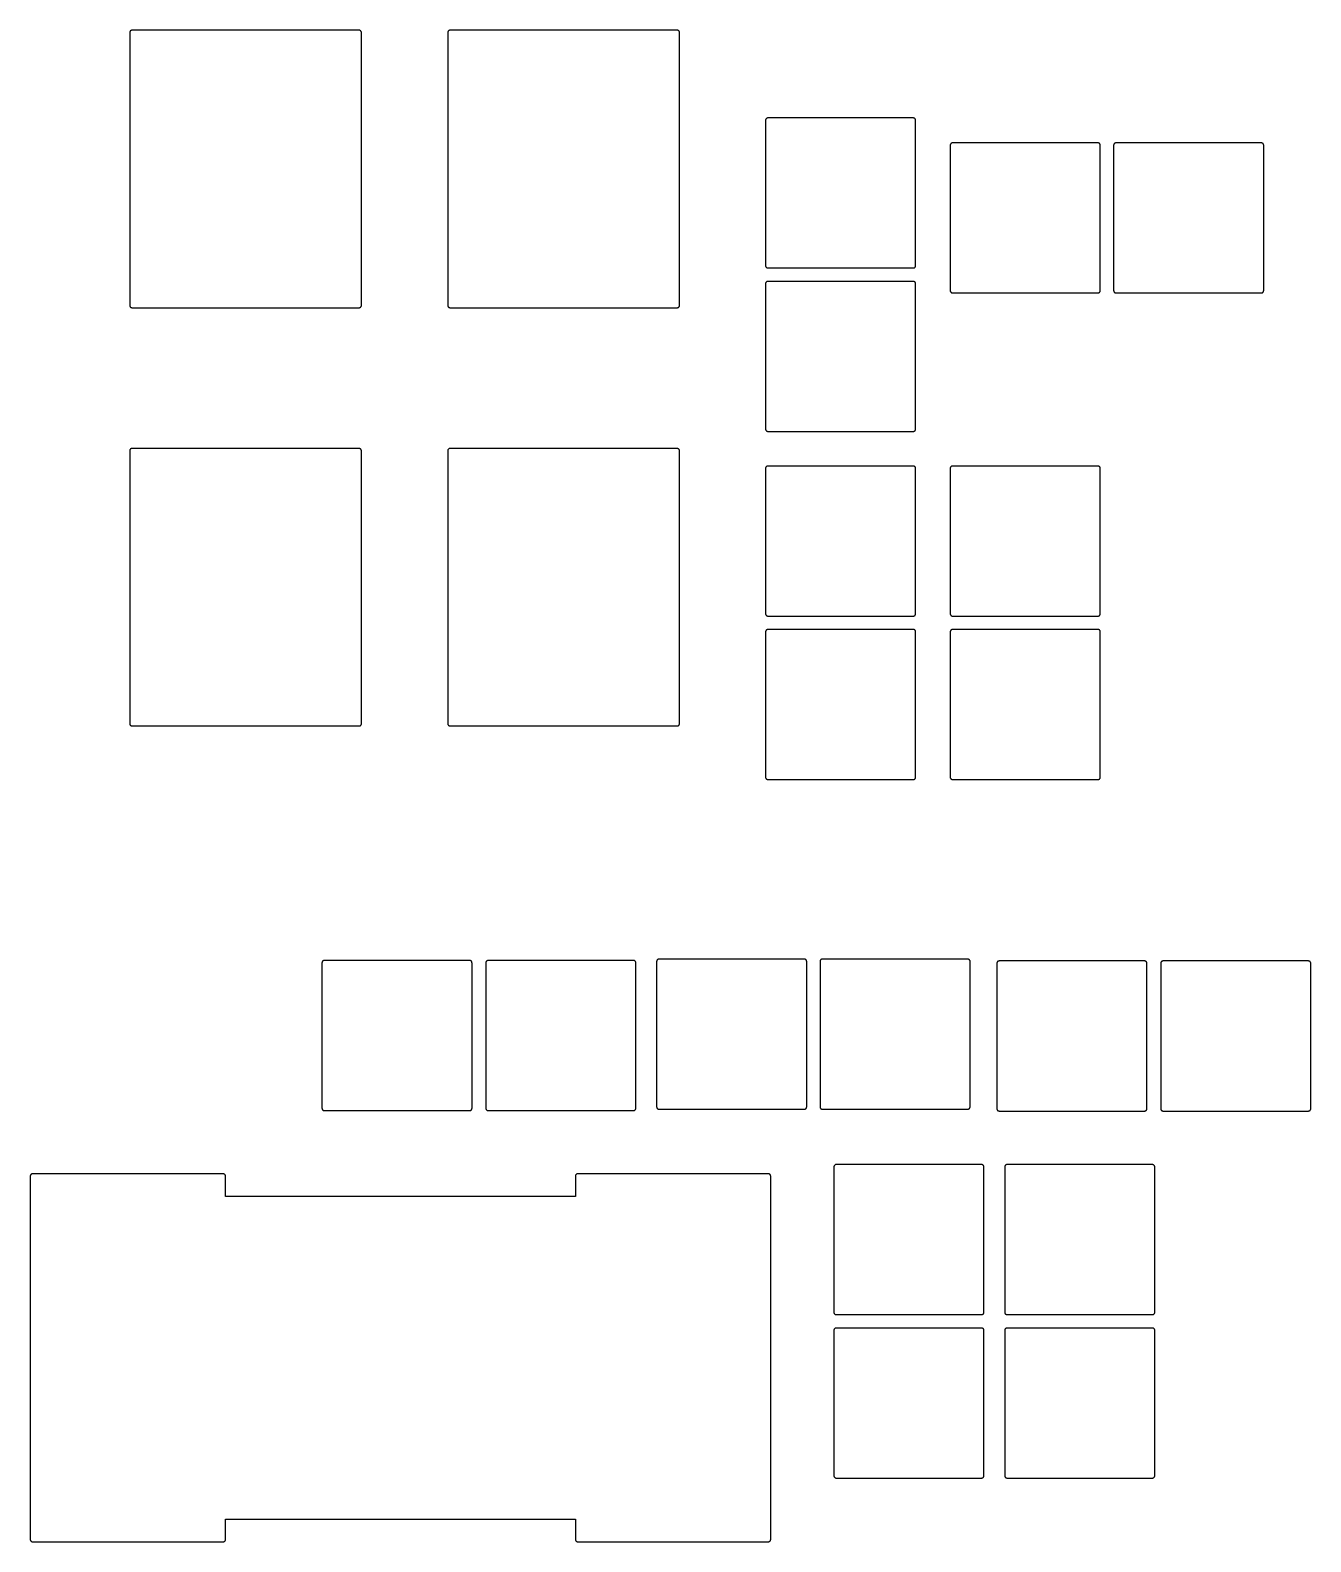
# Model space of a CAD drawing. Header units: inches. Extents: x -0.5 to 10, y -2.4 to 3.9.
# Drawn here: x 0.9345 to 1.2119, y 3.1033 to 3.4306 of the extents above; entities that cross this region are included whole.
import ezdxf

# ---------------------------------------------------------------- set-up
doc = ezdxf.new("R2010")
doc.units = ezdxf.units.IN

msp = doc.modelspace()

# ---------------------------------------------------------------- linework, layer by layer
for points in [[(0.956475, 3.370551), (0.956475, 3.370551), (0.9565, 3.37055), (1.0057, 3.37055), (1.005725, 3.370551), (1.005774, 3.370556), (1.005822, 3.370565), (1.005869, 3.370579), (1.005914, 3.370598), (1.005957, 3.370621), (1.005998, 3.370649), (1.006036, 3.37068), (1.00607, 3.370714), (1.006101, 3.370752), (1.006129, 3.370793), (1.006152, 3.370836), (1.006171, 3.370881), (1.006185, 3.370928), (1.006194, 3.370976), (1.006199, 3.371025), (1.0062, 3.37105), (1.0062, 3.43015), (1.006199, 3.430175), (1.006194, 3.430224), (1.006185, 3.430272), (1.006171, 3.430319), (1.006152, 3.430364), (1.006129, 3.430407), (1.006101, 3.430448), (1.00607, 3.430486), (1.006036, 3.43052), (1.005998, 3.430551), (1.005957, 3.430579), (1.005914, 3.430602), (1.005869, 3.430621), (1.005822, 3.430635), (1.005774, 3.430644), (1.005725, 3.430649), (1.0057, 3.43065), (0.9565, 3.43065), (0.956475, 3.430649), (0.956426, 3.430644), (0.956378, 3.430635), (0.956331, 3.430621), (0.956286, 3.430602), (0.956243, 3.430579), (0.956202, 3.430551), (0.956164, 3.43052), (0.95613, 3.430486), (0.956099, 3.430448), (0.956071, 3.430407), (0.956048, 3.430364), (0.956029, 3.430319), (0.956015, 3.430272), (0.956006, 3.430224), (0.956001, 3.430175), (0.956, 3.43015), (0.956, 3.37105), (0.956001, 3.371025), (0.956006, 3.370976), (0.956015, 3.370928), (0.956029, 3.370881), (0.956048, 3.370836), (0.956071, 3.370793), (0.956099, 3.370752), (0.95613, 3.370714), (0.956164, 3.37068), (0.956202, 3.370649), (0.956243, 3.370621), (0.956286, 3.370598), (0.956331, 3.370579), (0.956378, 3.370565), (0.956426, 3.370556)], [(1.025375, 3.370551), (1.025375, 3.370551), (1.0254, 3.37055), (1.0746, 3.37055), (1.074625, 3.370551), (1.074674, 3.370556), (1.074722, 3.370565), (1.074769, 3.370579), (1.074814, 3.370598), (1.074857, 3.370621), (1.074898, 3.370649), (1.074936, 3.37068), (1.07497, 3.370714), (1.075001, 3.370752), (1.075029, 3.370793), (1.075052, 3.370836), (1.075071, 3.370881), (1.075085, 3.370928), (1.075094, 3.370976), (1.075099, 3.371025), (1.0751, 3.37105), (1.0751, 3.43015), (1.075099, 3.430175), (1.075094, 3.430224), (1.075085, 3.430272), (1.075071, 3.430319), (1.075052, 3.430364), (1.075029, 3.430407), (1.075001, 3.430448), (1.07497, 3.430486), (1.074936, 3.43052), (1.074898, 3.430551), (1.074857, 3.430579), (1.074814, 3.430602), (1.074769, 3.430621), (1.074722, 3.430635), (1.074674, 3.430644), (1.074625, 3.430649), (1.0746, 3.43065), (1.0254, 3.43065), (1.025375, 3.430649), (1.025326, 3.430644), (1.025278, 3.430635), (1.025231, 3.430621), (1.025186, 3.430602), (1.025143, 3.430579), (1.025102, 3.430551), (1.025064, 3.43052), (1.02503, 3.430486), (1.024999, 3.430448), (1.024971, 3.430407), (1.024948, 3.430364), (1.024929, 3.430319), (1.024915, 3.430272), (1.024906, 3.430224), (1.024901, 3.430175), (1.0249, 3.43015), (1.0249, 3.37105), (1.024901, 3.371025), (1.024906, 3.370976), (1.024915, 3.370928), (1.024929, 3.370881), (1.024948, 3.370836), (1.024971, 3.370793), (1.024999, 3.370752), (1.02503, 3.370714), (1.025064, 3.37068), (1.025102, 3.370649), (1.025143, 3.370621), (1.025186, 3.370598), (1.025231, 3.370579), (1.025278, 3.370565), (1.025326, 3.370556)], [(1.094225, 3.379151), (1.094225, 3.379151), (1.09425, 3.37915), (1.12575, 3.37915), (1.125775, 3.379151), (1.125824, 3.379156), (1.125872, 3.379165), (1.125919, 3.379179), (1.125964, 3.379198), (1.126007, 3.379221), (1.126048, 3.379249), (1.126086, 3.37928), (1.12612, 3.379314), (1.126151, 3.379352), (1.126179, 3.379393), (1.126202, 3.379436), (1.126221, 3.379481), (1.126235, 3.379528), (1.126244, 3.379576), (1.126249, 3.379625), (1.12625, 3.37965), (1.12625, 3.41115), (1.126249, 3.411175), (1.126244, 3.411224), (1.126235, 3.411272), (1.126221, 3.411319), (1.126202, 3.411364), (1.126179, 3.411407), (1.126151, 3.411448), (1.12612, 3.411486), (1.126086, 3.41152), (1.126048, 3.411551), (1.126007, 3.411579), (1.125964, 3.411602), (1.125919, 3.411621), (1.125872, 3.411635), (1.125824, 3.411644), (1.125775, 3.411649), (1.12575, 3.41165), (1.09425, 3.41165), (1.094225, 3.411649), (1.094176, 3.411644), (1.094128, 3.411635), (1.094081, 3.411621), (1.094036, 3.411602), (1.093993, 3.411579), (1.093952, 3.411551), (1.093914, 3.41152), (1.09388, 3.411486), (1.093849, 3.411448), (1.093821, 3.411407), (1.093798, 3.411364), (1.093779, 3.411319), (1.093765, 3.411272), (1.093756, 3.411224), (1.093751, 3.411175), (1.09375, 3.41115), (1.09375, 3.37965), (1.093751, 3.379625), (1.093756, 3.379576), (1.093765, 3.379528), (1.093779, 3.379481), (1.093798, 3.379436), (1.093821, 3.379393), (1.093849, 3.379352), (1.09388, 3.379314), (1.093914, 3.37928), (1.093952, 3.379249), (1.093993, 3.379221), (1.094036, 3.379198), (1.094081, 3.379179), (1.094128, 3.379165), (1.094176, 3.379156)], [(1.134225, 3.373751), (1.134225, 3.373751), (1.13425, 3.37375), (1.16575, 3.37375), (1.165775, 3.373751), (1.165824, 3.373756), (1.165872, 3.373765), (1.165919, 3.373779), (1.165964, 3.373798), (1.166007, 3.373821), (1.166048, 3.373849), (1.166086, 3.37388), (1.16612, 3.373914), (1.166151, 3.373952), (1.166179, 3.373993), (1.166202, 3.374036), (1.166221, 3.374081), (1.166235, 3.374128), (1.166244, 3.374176), (1.166249, 3.374225), (1.16625, 3.37425), (1.16625, 3.40575), (1.166249, 3.405775), (1.166244, 3.405824), (1.166235, 3.405872), (1.166221, 3.405919), (1.166202, 3.405964), (1.166179, 3.406007), (1.166151, 3.406048), (1.16612, 3.406086), (1.166086, 3.40612), (1.166048, 3.406151), (1.166007, 3.406179), (1.165964, 3.406202), (1.165919, 3.406221), (1.165872, 3.406235), (1.165824, 3.406244), (1.165775, 3.406249), (1.16575, 3.40625), (1.13425, 3.40625), (1.134225, 3.406249), (1.134176, 3.406244), (1.134128, 3.406235), (1.134081, 3.406221), (1.134036, 3.406202), (1.133993, 3.406179), (1.133952, 3.406151), (1.133914, 3.40612), (1.13388, 3.406086), (1.133849, 3.406048), (1.133821, 3.406007), (1.133798, 3.405964), (1.133779, 3.405919), (1.133765, 3.405872), (1.133756, 3.405824), (1.133751, 3.405775), (1.13375, 3.40575), (1.13375, 3.37425), (1.133751, 3.374225), (1.133756, 3.374176), (1.133765, 3.374128), (1.133779, 3.374081), (1.133798, 3.374036), (1.133821, 3.373993), (1.133849, 3.373952), (1.13388, 3.373914), (1.133914, 3.37388), (1.133952, 3.373849), (1.133993, 3.373821), (1.134036, 3.373798), (1.134081, 3.373779), (1.134128, 3.373765), (1.134176, 3.373756)], [(1.169625, 3.373751), (1.169625, 3.373751), (1.16965, 3.37375), (1.20115, 3.37375), (1.201175, 3.373751), (1.201224, 3.373756), (1.201272, 3.373765), (1.201319, 3.373779), (1.201364, 3.373798), (1.201407, 3.373821), (1.201448, 3.373849), (1.201486, 3.37388), (1.20152, 3.373914), (1.201551, 3.373952), (1.201579, 3.373993), (1.201602, 3.374036), (1.201621, 3.374081), (1.201635, 3.374128), (1.201644, 3.374176), (1.201649, 3.374225), (1.20165, 3.37425), (1.20165, 3.40575), (1.201649, 3.405775), (1.201644, 3.405824), (1.201635, 3.405872), (1.201621, 3.405919), (1.201602, 3.405964), (1.201579, 3.406007), (1.201551, 3.406048), (1.20152, 3.406086), (1.201486, 3.40612), (1.201448, 3.406151), (1.201407, 3.406179), (1.201364, 3.406202), (1.201319, 3.406221), (1.201272, 3.406235), (1.201224, 3.406244), (1.201175, 3.406249), (1.20115, 3.40625), (1.16965, 3.40625), (1.169625, 3.406249), (1.169576, 3.406244), (1.169528, 3.406235), (1.169481, 3.406221), (1.169436, 3.406202), (1.169393, 3.406179), (1.169352, 3.406151), (1.169314, 3.40612), (1.16928, 3.406086), (1.169249, 3.406048), (1.169221, 3.406007), (1.169198, 3.405964), (1.169179, 3.405919), (1.169165, 3.405872), (1.169156, 3.405824), (1.169151, 3.405775), (1.16915, 3.40575), (1.16915, 3.37425), (1.169151, 3.374225), (1.169156, 3.374176), (1.169165, 3.374128), (1.169179, 3.374081), (1.169198, 3.374036), (1.169221, 3.373993), (1.169249, 3.373952), (1.16928, 3.373914), (1.169314, 3.37388), (1.169352, 3.373849), (1.169393, 3.373821), (1.169436, 3.373798), (1.169481, 3.373779), (1.169528, 3.373765), (1.169576, 3.373756)], [(1.093751, 3.375775), (1.093751, 3.375775), (1.09375, 3.37575), (1.09375, 3.34425), (1.093751, 3.344225), (1.093756, 3.344176), (1.093765, 3.344128), (1.093779, 3.344081), (1.093798, 3.344036), (1.093821, 3.343993), (1.093849, 3.343952), (1.09388, 3.343914), (1.093914, 3.34388), (1.093952, 3.343849), (1.093993, 3.343821), (1.094036, 3.343798), (1.094081, 3.343779), (1.094128, 3.343765), (1.094176, 3.343756), (1.094225, 3.343751), (1.09425, 3.34375), (1.12575, 3.34375), (1.125775, 3.343751), (1.125824, 3.343756), (1.125872, 3.343765), (1.125919, 3.343779), (1.125964, 3.343798), (1.126007, 3.343821), (1.126048, 3.343849), (1.126086, 3.34388), (1.12612, 3.343914), (1.126151, 3.343952), (1.126179, 3.343993), (1.126202, 3.344036), (1.126221, 3.344081), (1.126235, 3.344128), (1.126244, 3.344176), (1.126249, 3.344225), (1.12625, 3.34425), (1.12625, 3.37575), (1.126249, 3.375775), (1.126244, 3.375824), (1.126235, 3.375872), (1.126221, 3.375919), (1.126202, 3.375964), (1.126179, 3.376007), (1.126151, 3.376048), (1.12612, 3.376086), (1.126086, 3.37612), (1.126048, 3.376151), (1.126007, 3.376179), (1.125964, 3.376202), (1.125919, 3.376221), (1.125872, 3.376235), (1.125824, 3.376244), (1.125775, 3.376249), (1.12575, 3.37625), (1.09425, 3.37625), (1.094225, 3.376249), (1.094176, 3.376244), (1.094128, 3.376235), (1.094081, 3.376221), (1.094036, 3.376202), (1.093993, 3.376179), (1.093952, 3.376151), (1.093914, 3.37612), (1.09388, 3.376086), (1.093849, 3.376048), (1.093821, 3.376007), (1.093798, 3.375964), (1.093779, 3.375919), (1.093765, 3.375872), (1.093756, 3.375824)], [(0.956001, 3.339575), (0.956001, 3.339575), (0.956, 3.33955), (0.956, 3.28045), (0.956001, 3.280425), (0.956006, 3.280376), (0.956015, 3.280328), (0.956029, 3.280281), (0.956048, 3.280236), (0.956071, 3.280193), (0.956099, 3.280152), (0.95613, 3.280114), (0.956164, 3.28008), (0.956202, 3.280049), (0.956243, 3.280021), (0.956286, 3.279998), (0.956331, 3.279979), (0.956378, 3.279965), (0.956426, 3.279956), (0.956475, 3.279951), (0.9565, 3.27995), (1.0057, 3.27995), (1.005725, 3.279951), (1.005774, 3.279956), (1.005822, 3.279965), (1.005869, 3.279979), (1.005914, 3.279998), (1.005957, 3.280021), (1.005998, 3.280049), (1.006036, 3.28008), (1.00607, 3.280114), (1.006101, 3.280152), (1.006129, 3.280193), (1.006152, 3.280236), (1.006171, 3.280281), (1.006185, 3.280328), (1.006194, 3.280376), (1.006199, 3.280425), (1.0062, 3.28045), (1.0062, 3.33955), (1.006199, 3.339575), (1.006194, 3.339624), (1.006185, 3.339672), (1.006171, 3.339719), (1.006152, 3.339764), (1.006129, 3.339807), (1.006101, 3.339848), (1.00607, 3.339886), (1.006036, 3.33992), (1.005998, 3.339951), (1.005957, 3.339979), (1.005914, 3.340002), (1.005869, 3.340021), (1.005822, 3.340035), (1.005774, 3.340044), (1.005725, 3.340049), (1.0057, 3.34005), (0.9565, 3.34005), (0.956475, 3.340049), (0.956426, 3.340044), (0.956378, 3.340035), (0.956331, 3.340021), (0.956286, 3.340002), (0.956243, 3.339979), (0.956202, 3.339951), (0.956164, 3.33992), (0.95613, 3.339886), (0.956099, 3.339848), (0.956071, 3.339807), (0.956048, 3.339764), (0.956029, 3.339719), (0.956015, 3.339672), (0.956006, 3.339624)], [(1.025375, 3.279951), (1.025375, 3.279951), (1.0254, 3.27995), (1.0746, 3.27995), (1.074625, 3.279951), (1.074674, 3.279956), (1.074722, 3.279965), (1.074769, 3.279979), (1.074814, 3.279998), (1.074857, 3.280021), (1.074898, 3.280049), (1.074936, 3.28008), (1.07497, 3.280114), (1.075001, 3.280152), (1.075029, 3.280193), (1.075052, 3.280236), (1.075071, 3.280281), (1.075085, 3.280328), (1.075094, 3.280376), (1.075099, 3.280425), (1.0751, 3.28045), (1.0751, 3.33955), (1.075099, 3.339575), (1.075094, 3.339624), (1.075085, 3.339672), (1.075071, 3.339719), (1.075052, 3.339764), (1.075029, 3.339807), (1.075001, 3.339848), (1.07497, 3.339886), (1.074936, 3.33992), (1.074898, 3.339951), (1.074857, 3.339979), (1.074814, 3.340002), (1.074769, 3.340021), (1.074722, 3.340035), (1.074674, 3.340044), (1.074625, 3.340049), (1.0746, 3.34005), (1.0254, 3.34005), (1.025375, 3.340049), (1.025326, 3.340044), (1.025278, 3.340035), (1.025231, 3.340021), (1.025186, 3.340002), (1.025143, 3.339979), (1.025102, 3.339951), (1.025064, 3.33992), (1.02503, 3.339886), (1.024999, 3.339848), (1.024971, 3.339807), (1.024948, 3.339764), (1.024929, 3.339719), (1.024915, 3.339672), (1.024906, 3.339624), (1.024901, 3.339575), (1.0249, 3.33955), (1.0249, 3.28045), (1.024901, 3.280425), (1.024906, 3.280376), (1.024915, 3.280328), (1.024929, 3.280281), (1.024948, 3.280236), (1.024971, 3.280193), (1.024999, 3.280152), (1.02503, 3.280114), (1.025064, 3.28008), (1.025102, 3.280049), (1.025143, 3.280021), (1.025186, 3.279998), (1.025231, 3.279979), (1.025278, 3.279965), (1.025326, 3.279956)], [(1.094225, 3.303751), (1.094225, 3.303751), (1.09425, 3.30375), (1.12575, 3.30375), (1.125775, 3.303751), (1.125824, 3.303756), (1.125872, 3.303765), (1.125919, 3.303779), (1.125964, 3.303798), (1.126007, 3.303821), (1.126048, 3.303849), (1.126086, 3.30388), (1.12612, 3.303914), (1.126151, 3.303952), (1.126179, 3.303993), (1.126202, 3.304036), (1.126221, 3.304081), (1.126235, 3.304128), (1.126244, 3.304176), (1.126249, 3.304225), (1.12625, 3.30425), (1.12625, 3.33575), (1.126249, 3.335775), (1.126244, 3.335824), (1.126235, 3.335872), (1.126221, 3.335919), (1.126202, 3.335964), (1.126179, 3.336007), (1.126151, 3.336048), (1.12612, 3.336086), (1.126086, 3.33612), (1.126048, 3.336151), (1.126007, 3.336179), (1.125964, 3.336202), (1.125919, 3.336221), (1.125872, 3.336235), (1.125824, 3.336244), (1.125775, 3.336249), (1.12575, 3.33625), (1.09425, 3.33625), (1.094225, 3.336249), (1.094176, 3.336244), (1.094128, 3.336235), (1.094081, 3.336221), (1.094036, 3.336202), (1.093993, 3.336179), (1.093952, 3.336151), (1.093914, 3.33612), (1.09388, 3.336086), (1.093849, 3.336048), (1.093821, 3.336007), (1.093798, 3.335964), (1.093779, 3.335919), (1.093765, 3.335872), (1.093756, 3.335824), (1.093751, 3.335775), (1.09375, 3.33575), (1.09375, 3.30425), (1.093751, 3.304225), (1.093756, 3.304176), (1.093765, 3.304128), (1.093779, 3.304081), (1.093798, 3.304036), (1.093821, 3.303993), (1.093849, 3.303952), (1.09388, 3.303914), (1.093914, 3.30388), (1.093952, 3.303849), (1.093993, 3.303821), (1.094036, 3.303798), (1.094081, 3.303779), (1.094128, 3.303765), (1.094176, 3.303756)], [(1.134225, 3.303751), (1.134225, 3.303751), (1.13425, 3.30375), (1.16575, 3.30375), (1.165775, 3.303751), (1.165824, 3.303756), (1.165872, 3.303765), (1.165919, 3.303779), (1.165964, 3.303798), (1.166007, 3.303821), (1.166048, 3.303849), (1.166086, 3.30388), (1.16612, 3.303914), (1.166151, 3.303952), (1.166179, 3.303993), (1.166202, 3.304036), (1.166221, 3.304081), (1.166235, 3.304128), (1.166244, 3.304176), (1.166249, 3.304225), (1.16625, 3.30425), (1.16625, 3.33575), (1.166249, 3.335775), (1.166244, 3.335824), (1.166235, 3.335872), (1.166221, 3.335919), (1.166202, 3.335964), (1.166179, 3.336007), (1.166151, 3.336048), (1.16612, 3.336086), (1.166086, 3.33612), (1.166048, 3.336151), (1.166007, 3.336179), (1.165964, 3.336202), (1.165919, 3.336221), (1.165872, 3.336235), (1.165824, 3.336244), (1.165775, 3.336249), (1.16575, 3.33625), (1.13425, 3.33625), (1.134225, 3.336249), (1.134176, 3.336244), (1.134128, 3.336235), (1.134081, 3.336221), (1.134036, 3.336202), (1.133993, 3.336179), (1.133952, 3.336151), (1.133914, 3.33612), (1.13388, 3.336086), (1.133849, 3.336048), (1.133821, 3.336007), (1.133798, 3.335964), (1.133779, 3.335919), (1.133765, 3.335872), (1.133756, 3.335824), (1.133751, 3.335775), (1.13375, 3.33575), (1.13375, 3.30425), (1.133751, 3.304225), (1.133756, 3.304176), (1.133765, 3.304128), (1.133779, 3.304081), (1.133798, 3.304036), (1.133821, 3.303993), (1.133849, 3.303952), (1.13388, 3.303914), (1.133914, 3.30388), (1.133952, 3.303849), (1.133993, 3.303821), (1.134036, 3.303798), (1.134081, 3.303779), (1.134128, 3.303765), (1.134176, 3.303756)], [(1.094225, 3.268351), (1.094225, 3.268351), (1.09425, 3.26835), (1.12575, 3.26835), (1.125775, 3.268351), (1.125824, 3.268356), (1.125872, 3.268365), (1.125919, 3.268379), (1.125964, 3.268398), (1.126007, 3.268421), (1.126048, 3.268449), (1.126086, 3.26848), (1.12612, 3.268514), (1.126151, 3.268552), (1.126179, 3.268593), (1.126202, 3.268636), (1.126221, 3.268681), (1.126235, 3.268728), (1.126244, 3.268776), (1.126249, 3.268825), (1.12625, 3.26885), (1.12625, 3.30035), (1.126249, 3.300375), (1.126244, 3.300424), (1.126235, 3.300472), (1.126221, 3.300519), (1.126202, 3.300564), (1.126179, 3.300607), (1.126151, 3.300648), (1.12612, 3.300686), (1.126086, 3.30072), (1.126048, 3.300751), (1.126007, 3.300779), (1.125964, 3.300802), (1.125919, 3.300821), (1.125872, 3.300835), (1.125824, 3.300844), (1.125775, 3.300849), (1.12575, 3.30085), (1.09425, 3.30085), (1.094225, 3.300849), (1.094176, 3.300844), (1.094128, 3.300835), (1.094081, 3.300821), (1.094036, 3.300802), (1.093993, 3.300779), (1.093952, 3.300751), (1.093914, 3.30072), (1.09388, 3.300686), (1.093849, 3.300648), (1.093821, 3.300607), (1.093798, 3.300564), (1.093779, 3.300519), (1.093765, 3.300472), (1.093756, 3.300424), (1.093751, 3.300375), (1.09375, 3.30035), (1.09375, 3.26885), (1.093751, 3.268825), (1.093756, 3.268776), (1.093765, 3.268728), (1.093779, 3.268681), (1.093798, 3.268636), (1.093821, 3.268593), (1.093849, 3.268552), (1.09388, 3.268514), (1.093914, 3.26848), (1.093952, 3.268449), (1.093993, 3.268421), (1.094036, 3.268398), (1.094081, 3.268379), (1.094128, 3.268365), (1.094176, 3.268356)], [(1.133751, 3.300375), (1.133751, 3.300375), (1.13375, 3.30035), (1.13375, 3.26885), (1.133751, 3.268825), (1.133756, 3.268776), (1.133765, 3.268728), (1.133779, 3.268681), (1.133798, 3.268636), (1.133821, 3.268593), (1.133849, 3.268552), (1.13388, 3.268514), (1.133914, 3.26848), (1.133952, 3.268449), (1.133993, 3.268421), (1.134036, 3.268398), (1.134081, 3.268379), (1.134128, 3.268365), (1.134176, 3.268356), (1.134225, 3.268351), (1.13425, 3.26835), (1.16575, 3.26835), (1.165775, 3.268351), (1.165824, 3.268356), (1.165872, 3.268365), (1.165919, 3.268379), (1.165964, 3.268398), (1.166007, 3.268421), (1.166048, 3.268449), (1.166086, 3.26848), (1.16612, 3.268514), (1.166151, 3.268552), (1.166179, 3.268593), (1.166202, 3.268636), (1.166221, 3.268681), (1.166235, 3.268728), (1.166244, 3.268776), (1.166249, 3.268825), (1.16625, 3.26885), (1.16625, 3.30035), (1.166249, 3.300375), (1.166244, 3.300424), (1.166235, 3.300472), (1.166221, 3.300519), (1.166202, 3.300564), (1.166179, 3.300607), (1.166151, 3.300648), (1.16612, 3.300686), (1.166086, 3.30072), (1.166048, 3.300751), (1.166007, 3.300779), (1.165964, 3.300802), (1.165919, 3.300821), (1.165872, 3.300835), (1.165824, 3.300844), (1.165775, 3.300849), (1.16575, 3.30085), (1.13425, 3.30085), (1.134225, 3.300849), (1.134176, 3.300844), (1.134128, 3.300835), (1.134081, 3.300821), (1.134036, 3.300802), (1.133993, 3.300779), (1.133952, 3.300751), (1.133914, 3.30072), (1.13388, 3.300686), (1.133849, 3.300648), (1.133821, 3.300607), (1.133798, 3.300564), (1.133779, 3.300519), (1.133765, 3.300472), (1.133756, 3.300424)], [(0.997651, 3.228675), (0.997651, 3.228675), (0.99765, 3.22865), (0.99765, 3.19715), (0.997651, 3.197125), (0.997656, 3.197076), (0.997665, 3.197028), (0.997679, 3.196981), (0.997698, 3.196936), (0.997721, 3.196893), (0.997749, 3.196852), (0.99778, 3.196814), (0.997814, 3.19678), (0.997852, 3.196749), (0.997893, 3.196721), (0.997936, 3.196698), (0.997981, 3.196679), (0.998028, 3.196665), (0.998076, 3.196656), (0.998125, 3.196651), (0.99815, 3.19665), (1.02965, 3.19665), (1.029675, 3.196651), (1.029724, 3.196656), (1.029772, 3.196665), (1.029819, 3.196679), (1.029864, 3.196698), (1.029907, 3.196721), (1.029948, 3.196749), (1.029986, 3.19678), (1.03002, 3.196814), (1.030051, 3.196852), (1.030079, 3.196893), (1.030102, 3.196936), (1.030121, 3.196981), (1.030135, 3.197028), (1.030144, 3.197076), (1.030149, 3.197125), (1.03015, 3.19715), (1.03015, 3.22865), (1.030149, 3.228675), (1.030144, 3.228724), (1.030135, 3.228772), (1.030121, 3.228819), (1.030102, 3.228864), (1.030079, 3.228907), (1.030051, 3.228948), (1.03002, 3.228986), (1.029986, 3.22902), (1.029948, 3.229051), (1.029907, 3.229079), (1.029864, 3.229102), (1.029819, 3.229121), (1.029772, 3.229135), (1.029724, 3.229144), (1.029675, 3.229149), (1.02965, 3.22915), (0.99815, 3.22915), (0.998125, 3.229149), (0.998076, 3.229144), (0.998028, 3.229135), (0.997981, 3.229121), (0.997936, 3.229102), (0.997893, 3.229079), (0.997852, 3.229051), (0.997814, 3.22902), (0.99778, 3.228986), (0.997749, 3.228948), (0.997721, 3.228907), (0.997698, 3.228864), (0.997679, 3.228819), (0.997665, 3.228772), (0.997656, 3.228724)], [(1.033625, 3.196651), (1.033625, 3.196651), (1.03365, 3.19665), (1.06515, 3.19665), (1.065175, 3.196651), (1.065224, 3.196656), (1.065272, 3.196665), (1.065319, 3.196679), (1.065364, 3.196698), (1.065407, 3.196721), (1.065448, 3.196749), (1.065486, 3.19678), (1.06552, 3.196814), (1.065551, 3.196852), (1.065579, 3.196893), (1.065602, 3.196936), (1.065621, 3.196981), (1.065635, 3.197028), (1.065644, 3.197076), (1.065649, 3.197125), (1.06565, 3.19715), (1.06565, 3.22865), (1.065649, 3.228675), (1.065644, 3.228724), (1.065635, 3.228772), (1.065621, 3.228819), (1.065602, 3.228864), (1.065579, 3.228907), (1.065551, 3.228948), (1.06552, 3.228986), (1.065486, 3.22902), (1.065448, 3.229051), (1.065407, 3.229079), (1.065364, 3.229102), (1.065319, 3.229121), (1.065272, 3.229135), (1.065224, 3.229144), (1.065175, 3.229149), (1.06515, 3.22915), (1.03365, 3.22915), (1.033625, 3.229149), (1.033576, 3.229144), (1.033528, 3.229135), (1.033481, 3.229121), (1.033436, 3.229102), (1.033393, 3.229079), (1.033352, 3.229051), (1.033314, 3.22902), (1.03328, 3.228986), (1.033249, 3.228948), (1.033221, 3.228907), (1.033198, 3.228864), (1.033179, 3.228819), (1.033165, 3.228772), (1.033156, 3.228724), (1.033151, 3.228675), (1.03315, 3.22865), (1.03315, 3.19715), (1.033151, 3.197125), (1.033156, 3.197076), (1.033165, 3.197028), (1.033179, 3.196981), (1.033198, 3.196936), (1.033221, 3.196893), (1.033249, 3.196852), (1.03328, 3.196814), (1.033314, 3.19678), (1.033352, 3.196749), (1.033393, 3.196721), (1.033436, 3.196698), (1.033481, 3.196679), (1.033528, 3.196665), (1.033576, 3.196656)], [(1.070625, 3.196951), (1.070625, 3.196951), (1.07065, 3.19695), (1.10215, 3.19695), (1.102175, 3.196951), (1.102224, 3.196956), (1.102272, 3.196965), (1.102319, 3.196979), (1.102364, 3.196998), (1.102407, 3.197021), (1.102448, 3.197049), (1.102486, 3.19708), (1.10252, 3.197114), (1.102551, 3.197152), (1.102579, 3.197193), (1.102602, 3.197236), (1.102621, 3.197281), (1.102635, 3.197328), (1.102644, 3.197376), (1.102649, 3.197425), (1.10265, 3.19745), (1.10265, 3.22895), (1.102649, 3.228975), (1.102644, 3.229024), (1.102635, 3.229072), (1.102621, 3.229119), (1.102602, 3.229164), (1.102579, 3.229207), (1.102551, 3.229248), (1.10252, 3.229286), (1.102486, 3.22932), (1.102448, 3.229351), (1.102407, 3.229379), (1.102364, 3.229402), (1.102319, 3.229421), (1.102272, 3.229435), (1.102224, 3.229444), (1.102175, 3.229449), (1.10215, 3.22945), (1.07065, 3.22945), (1.070625, 3.229449), (1.070576, 3.229444), (1.070528, 3.229435), (1.070481, 3.229421), (1.070436, 3.229402), (1.070393, 3.229379), (1.070352, 3.229351), (1.070314, 3.22932), (1.07028, 3.229286), (1.070249, 3.229248), (1.070221, 3.229207), (1.070198, 3.229164), (1.070179, 3.229119), (1.070165, 3.229072), (1.070156, 3.229024), (1.070151, 3.228975), (1.07015, 3.22895), (1.07015, 3.19745), (1.070151, 3.197425), (1.070156, 3.197376), (1.070165, 3.197328), (1.070179, 3.197281), (1.070198, 3.197236), (1.070221, 3.197193), (1.070249, 3.197152), (1.07028, 3.197114), (1.070314, 3.19708), (1.070352, 3.197049), (1.070393, 3.197021), (1.070436, 3.196998), (1.070481, 3.196979), (1.070528, 3.196965), (1.070576, 3.196956)], [(1.106025, 3.196951), (1.106025, 3.196951), (1.10605, 3.19695), (1.13755, 3.19695), (1.137575, 3.196951), (1.137624, 3.196956), (1.137672, 3.196965), (1.137719, 3.196979), (1.137764, 3.196998), (1.137807, 3.197021), (1.137848, 3.197049), (1.137886, 3.19708), (1.13792, 3.197114), (1.137951, 3.197152), (1.137979, 3.197193), (1.138002, 3.197236), (1.138021, 3.197281), (1.138035, 3.197328), (1.138044, 3.197376), (1.138049, 3.197425), (1.13805, 3.19745), (1.13805, 3.22895), (1.138049, 3.228975), (1.138044, 3.229024), (1.138035, 3.229072), (1.138021, 3.229119), (1.138002, 3.229164), (1.137979, 3.229207), (1.137951, 3.229248), (1.13792, 3.229286), (1.137886, 3.22932), (1.137848, 3.229351), (1.137807, 3.229379), (1.137764, 3.229402), (1.137719, 3.229421), (1.137672, 3.229435), (1.137624, 3.229444), (1.137575, 3.229449), (1.13755, 3.22945), (1.10605, 3.22945), (1.106025, 3.229449), (1.105976, 3.229444), (1.105928, 3.229435), (1.105881, 3.229421), (1.105836, 3.229402), (1.105793, 3.229379), (1.105752, 3.229351), (1.105714, 3.22932), (1.10568, 3.229286), (1.105649, 3.229248), (1.105621, 3.229207), (1.105598, 3.229164), (1.105579, 3.229119), (1.105565, 3.229072), (1.105556, 3.229024), (1.105551, 3.228975), (1.10555, 3.22895), (1.10555, 3.19745), (1.105551, 3.197425), (1.105556, 3.197376), (1.105565, 3.197328), (1.105579, 3.197281), (1.105598, 3.197236), (1.105621, 3.197193), (1.105649, 3.197152), (1.10568, 3.197114), (1.105714, 3.19708), (1.105752, 3.197049), (1.105793, 3.197021), (1.105836, 3.196998), (1.105881, 3.196979), (1.105928, 3.196965), (1.105976, 3.196956)], [(1.144325, 3.196551), (1.144325, 3.196551), (1.14435, 3.19655), (1.17585, 3.19655), (1.175875, 3.196551), (1.175924, 3.196556), (1.175972, 3.196565), (1.176019, 3.196579), (1.176064, 3.196598), (1.176107, 3.196621), (1.176148, 3.196649), (1.176186, 3.19668), (1.17622, 3.196714), (1.176251, 3.196752), (1.176279, 3.196793), (1.176302, 3.196836), (1.176321, 3.196881), (1.176335, 3.196928), (1.176344, 3.196976), (1.176349, 3.197025), (1.17635, 3.19705), (1.17635, 3.22855), (1.176349, 3.228575), (1.176344, 3.228624), (1.176335, 3.228672), (1.176321, 3.228719), (1.176302, 3.228764), (1.176279, 3.228807), (1.176251, 3.228848), (1.17622, 3.228886), (1.176186, 3.22892), (1.176148, 3.228951), (1.176107, 3.228979), (1.176064, 3.229002), (1.176019, 3.229021), (1.175972, 3.229035), (1.175924, 3.229044), (1.175875, 3.229049), (1.17585, 3.22905), (1.14435, 3.22905), (1.144325, 3.229049), (1.144276, 3.229044), (1.144228, 3.229035), (1.144181, 3.229021), (1.144136, 3.229002), (1.144093, 3.228979), (1.144052, 3.228951), (1.144014, 3.22892), (1.14398, 3.228886), (1.143949, 3.228848), (1.143921, 3.228807), (1.143898, 3.228764), (1.143879, 3.228719), (1.143865, 3.228672), (1.143856, 3.228624), (1.143851, 3.228575), (1.14385, 3.22855), (1.14385, 3.19705), (1.143851, 3.197025), (1.143856, 3.196976), (1.143865, 3.196928), (1.143879, 3.196881), (1.143898, 3.196836), (1.143921, 3.196793), (1.143949, 3.196752), (1.14398, 3.196714), (1.144014, 3.19668), (1.144052, 3.196649), (1.144093, 3.196621), (1.144136, 3.196598), (1.144181, 3.196579), (1.144228, 3.196565), (1.144276, 3.196556)], [(1.179825, 3.196551), (1.179825, 3.196551), (1.17985, 3.19655), (1.21135, 3.19655), (1.211375, 3.196551), (1.211424, 3.196556), (1.211472, 3.196565), (1.211519, 3.196579), (1.211564, 3.196598), (1.211607, 3.196621), (1.211648, 3.196649), (1.211686, 3.19668), (1.21172, 3.196714), (1.211751, 3.196752), (1.211779, 3.196793), (1.211802, 3.196836), (1.211821, 3.196881), (1.211835, 3.196928), (1.211844, 3.196976), (1.211849, 3.197025), (1.21185, 3.19705), (1.21185, 3.22855), (1.211849, 3.228575), (1.211844, 3.228624), (1.211835, 3.228672), (1.211821, 3.228719), (1.211802, 3.228764), (1.211779, 3.228807), (1.211751, 3.228848), (1.21172, 3.228886), (1.211686, 3.22892), (1.211648, 3.228951), (1.211607, 3.228979), (1.211564, 3.229002), (1.211519, 3.229021), (1.211472, 3.229035), (1.211424, 3.229044), (1.211375, 3.229049), (1.21135, 3.22905), (1.17985, 3.22905), (1.179825, 3.229049), (1.179776, 3.229044), (1.179728, 3.229035), (1.179681, 3.229021), (1.179636, 3.229002), (1.179593, 3.228979), (1.179552, 3.228951), (1.179514, 3.22892), (1.17948, 3.228886), (1.179449, 3.228848), (1.179421, 3.228807), (1.179398, 3.228764), (1.179379, 3.228719), (1.179365, 3.228672), (1.179356, 3.228624), (1.179351, 3.228575), (1.17935, 3.22855), (1.17935, 3.19705), (1.179351, 3.197025), (1.179356, 3.196976), (1.179365, 3.196928), (1.179379, 3.196881), (1.179398, 3.196836), (1.179421, 3.196793), (1.179449, 3.196752), (1.17948, 3.196714), (1.179514, 3.19668), (1.179552, 3.196649), (1.179593, 3.196621), (1.179636, 3.196598), (1.179681, 3.196579), (1.179728, 3.196565), (1.179776, 3.196556)], [(0.93445, 3.18245), (0.93445, 3.10375), (0.934451, 3.103725), (0.934456, 3.103676), (0.934465, 3.103628), (0.934479, 3.103581), (0.934498, 3.103536), (0.934521, 3.103493), (0.934549, 3.103452), (0.93458, 3.103414), (0.934614, 3.10338), (0.934652, 3.103349), (0.934693, 3.103321), (0.934736, 3.103298), (0.934781, 3.103279), (0.934828, 3.103265), (0.934876, 3.103256), (0.934925, 3.103251), (0.93495, 3.10325), (0.97625, 3.10325), (0.976275, 3.103251), (0.976324, 3.103256), (0.976372, 3.103265), (0.976419, 3.103279), (0.976464, 3.103298), (0.976507, 3.103321), (0.976548, 3.103349), (0.976586, 3.10338), (0.97662, 3.103414), (0.976651, 3.103452), (0.976679, 3.103493), (0.976702, 3.103536), (0.976721, 3.103581), (0.976735, 3.103628), (0.976744, 3.103676), (0.976749, 3.103725), (0.97675, 3.10375), (0.97675, 3.10815), (1.05255, 3.10815), (1.05255, 3.10375), (1.052551, 3.103725), (1.052556, 3.103676), (1.052565, 3.103628), (1.052579, 3.103581), (1.052598, 3.103536), (1.052621, 3.103493), (1.052649, 3.103452), (1.05268, 3.103414), (1.052714, 3.10338), (1.052752, 3.103349), (1.052793, 3.103321), (1.052836, 3.103298), (1.052881, 3.103279), (1.052928, 3.103265), (1.052976, 3.103256), (1.053025, 3.103251), (1.05305, 3.10325), (1.09435, 3.10325), (1.094375, 3.103251), (1.094424, 3.103256), (1.094472, 3.103265), (1.094519, 3.103279), (1.094564, 3.103298), (1.094607, 3.103321), (1.094648, 3.103349), (1.094686, 3.10338), (1.09472, 3.103414), (1.094751, 3.103452), (1.094779, 3.103493), (1.094802, 3.103536), (1.094821, 3.103581), (1.094835, 3.103628), (1.094844, 3.103676), (1.094849, 3.103725), (1.09485, 3.10375), (1.09485, 3.18245), (1.094849, 3.182475), (1.094844, 3.182524), (1.094835, 3.182572), (1.094821, 3.182619), (1.094802, 3.182664), (1.094779, 3.182707), (1.094751, 3.182748), (1.09472, 3.182786), (1.094686, 3.18282), (1.094648, 3.182851), (1.094607, 3.182879), (1.094564, 3.182902), (1.094519, 3.182921), (1.094472, 3.182935), (1.094424, 3.182944), (1.094375, 3.182949), (1.09435, 3.18295), (1.05305, 3.18295), (1.053025, 3.182949), (1.052976, 3.182944), (1.052928, 3.182935), (1.052881, 3.182921), (1.052836, 3.182902), (1.052793, 3.182879), (1.052752, 3.182851), (1.052714, 3.18282), (1.05268, 3.182786), (1.052649, 3.182748), (1.052621, 3.182707), (1.052598, 3.182664), (1.052579, 3.182619), (1.052565, 3.182572), (1.052556, 3.182524), (1.052551, 3.182475), (1.05255, 3.18245), (1.05255, 3.17805), (0.97675, 3.17805), (0.97675, 3.18245), (0.976749, 3.182475), (0.976744, 3.182524), (0.976735, 3.182572), (0.976721, 3.182619), (0.976702, 3.182664), (0.976679, 3.182707), (0.976651, 3.182748), (0.97662, 3.182786), (0.976586, 3.18282), (0.976548, 3.182851), (0.976507, 3.182879), (0.976464, 3.182902), (0.976419, 3.182921), (0.976372, 3.182935), (0.976324, 3.182944), (0.976275, 3.182949), (0.97625, 3.18295), (0.93495, 3.18295), (0.934925, 3.182949), (0.934876, 3.182944), (0.934828, 3.182935), (0.934781, 3.182921), (0.934736, 3.182902), (0.934693, 3.182879), (0.934652, 3.182851), (0.934614, 3.18282), (0.93458, 3.182786), (0.934549, 3.182748), (0.934521, 3.182707), (0.934498, 3.182664), (0.934479, 3.182619), (0.934465, 3.182572), (0.934456, 3.182524), (0.934451, 3.182475)], [(1.109025, 3.152451), (1.109025, 3.152451), (1.10905, 3.15245), (1.14055, 3.15245), (1.140575, 3.152451), (1.140624, 3.152456), (1.140672, 3.152465), (1.140719, 3.152479), (1.140764, 3.152498), (1.140807, 3.152521), (1.140848, 3.152549), (1.140886, 3.15258), (1.14092, 3.152614), (1.140951, 3.152652), (1.140979, 3.152693), (1.141002, 3.152736), (1.141021, 3.152781), (1.141035, 3.152828), (1.141044, 3.152876), (1.141049, 3.152925), (1.14105, 3.15295), (1.14105, 3.18445), (1.141049, 3.184475), (1.141044, 3.184524), (1.141035, 3.184572), (1.141021, 3.184619), (1.141002, 3.184664), (1.140979, 3.184707), (1.140951, 3.184748), (1.14092, 3.184786), (1.140886, 3.18482), (1.140848, 3.184851), (1.140807, 3.184879), (1.140764, 3.184902), (1.140719, 3.184921), (1.140672, 3.184935), (1.140624, 3.184944), (1.140575, 3.184949), (1.14055, 3.18495), (1.10905, 3.18495), (1.109025, 3.184949), (1.108976, 3.184944), (1.108928, 3.184935), (1.108881, 3.184921), (1.108836, 3.184902), (1.108793, 3.184879), (1.108752, 3.184851), (1.108714, 3.18482), (1.10868, 3.184786), (1.108649, 3.184748), (1.108621, 3.184707), (1.108598, 3.184664), (1.108579, 3.184619), (1.108565, 3.184572), (1.108556, 3.184524), (1.108551, 3.184475), (1.10855, 3.18445), (1.10855, 3.15295), (1.108551, 3.152925), (1.108556, 3.152876), (1.108565, 3.152828), (1.108579, 3.152781), (1.108598, 3.152736), (1.108621, 3.152693), (1.108649, 3.152652), (1.10868, 3.152614), (1.108714, 3.15258), (1.108752, 3.152549), (1.108793, 3.152521), (1.108836, 3.152498), (1.108881, 3.152479), (1.108928, 3.152465), (1.108976, 3.152456)], [(1.146025, 3.152451), (1.146025, 3.152451), (1.14605, 3.15245), (1.17755, 3.15245), (1.177575, 3.152451), (1.177624, 3.152456), (1.177672, 3.152465), (1.177719, 3.152479), (1.177764, 3.152498), (1.177807, 3.152521), (1.177848, 3.152549), (1.177886, 3.15258), (1.17792, 3.152614), (1.177951, 3.152652), (1.177979, 3.152693), (1.178002, 3.152736), (1.178021, 3.152781), (1.178035, 3.152828), (1.178044, 3.152876), (1.178049, 3.152925), (1.17805, 3.15295), (1.17805, 3.18445), (1.178049, 3.184475), (1.178044, 3.184524), (1.178035, 3.184572), (1.178021, 3.184619), (1.178002, 3.184664), (1.177979, 3.184707), (1.177951, 3.184748), (1.17792, 3.184786), (1.177886, 3.18482), (1.177848, 3.184851), (1.177807, 3.184879), (1.177764, 3.184902), (1.177719, 3.184921), (1.177672, 3.184935), (1.177624, 3.184944), (1.177575, 3.184949), (1.17755, 3.18495), (1.14605, 3.18495), (1.146025, 3.184949), (1.145976, 3.184944), (1.145928, 3.184935), (1.145881, 3.184921), (1.145836, 3.184902), (1.145793, 3.184879), (1.145752, 3.184851), (1.145714, 3.18482), (1.14568, 3.184786), (1.145649, 3.184748), (1.145621, 3.184707), (1.145598, 3.184664), (1.145579, 3.184619), (1.145565, 3.184572), (1.145556, 3.184524), (1.145551, 3.184475), (1.14555, 3.18445), (1.14555, 3.15295), (1.145551, 3.152925), (1.145556, 3.152876), (1.145565, 3.152828), (1.145579, 3.152781), (1.145598, 3.152736), (1.145621, 3.152693), (1.145649, 3.152652), (1.14568, 3.152614), (1.145714, 3.15258), (1.145752, 3.152549), (1.145793, 3.152521), (1.145836, 3.152498), (1.145881, 3.152479), (1.145928, 3.152465), (1.145976, 3.152456)], [(1.109025, 3.117051), (1.109025, 3.117051), (1.10905, 3.11705), (1.14055, 3.11705), (1.140575, 3.117051), (1.140624, 3.117056), (1.140672, 3.117065), (1.140719, 3.117079), (1.140764, 3.117098), (1.140807, 3.117121), (1.140848, 3.117149), (1.140886, 3.11718), (1.14092, 3.117214), (1.140951, 3.117252), (1.140979, 3.117293), (1.141002, 3.117336), (1.141021, 3.117381), (1.141035, 3.117428), (1.141044, 3.117476), (1.141049, 3.117525), (1.14105, 3.11755), (1.14105, 3.14905), (1.141049, 3.149075), (1.141044, 3.149124), (1.141035, 3.149172), (1.141021, 3.149219), (1.141002, 3.149264), (1.140979, 3.149307), (1.140951, 3.149348), (1.14092, 3.149386), (1.140886, 3.14942), (1.140848, 3.149451), (1.140807, 3.149479), (1.140764, 3.149502), (1.140719, 3.149521), (1.140672, 3.149535), (1.140624, 3.149544), (1.140575, 3.149549), (1.14055, 3.14955), (1.10905, 3.14955), (1.109025, 3.149549), (1.108976, 3.149544), (1.108928, 3.149535), (1.108881, 3.149521), (1.108836, 3.149502), (1.108793, 3.149479), (1.108752, 3.149451), (1.108714, 3.14942), (1.10868, 3.149386), (1.108649, 3.149348), (1.108621, 3.149307), (1.108598, 3.149264), (1.108579, 3.149219), (1.108565, 3.149172), (1.108556, 3.149124), (1.108551, 3.149075), (1.10855, 3.14905), (1.10855, 3.11755), (1.108551, 3.117525), (1.108556, 3.117476), (1.108565, 3.117428), (1.108579, 3.117381), (1.108598, 3.117336), (1.108621, 3.117293), (1.108649, 3.117252), (1.10868, 3.117214), (1.108714, 3.11718), (1.108752, 3.117149), (1.108793, 3.117121), (1.108836, 3.117098), (1.108881, 3.117079), (1.108928, 3.117065), (1.108976, 3.117056)], [(1.146025, 3.117051), (1.146025, 3.117051), (1.14605, 3.11705), (1.17755, 3.11705), (1.177575, 3.117051), (1.177624, 3.117056), (1.177672, 3.117065), (1.177719, 3.117079), (1.177764, 3.117098), (1.177807, 3.117121), (1.177848, 3.117149), (1.177886, 3.11718), (1.17792, 3.117214), (1.177951, 3.117252), (1.177979, 3.117293), (1.178002, 3.117336), (1.178021, 3.117381), (1.178035, 3.117428), (1.178044, 3.117476), (1.178049, 3.117525), (1.17805, 3.11755), (1.17805, 3.14905), (1.178049, 3.149075), (1.178044, 3.149124), (1.178035, 3.149172), (1.178021, 3.149219), (1.178002, 3.149264), (1.177979, 3.149307), (1.177951, 3.149348), (1.17792, 3.149386), (1.177886, 3.14942), (1.177848, 3.149451), (1.177807, 3.149479), (1.177764, 3.149502), (1.177719, 3.149521), (1.177672, 3.149535), (1.177624, 3.149544), (1.177575, 3.149549), (1.17755, 3.14955), (1.14605, 3.14955), (1.146025, 3.149549), (1.145976, 3.149544), (1.145928, 3.149535), (1.145881, 3.149521), (1.145836, 3.149502), (1.145793, 3.149479), (1.145752, 3.149451), (1.145714, 3.14942), (1.14568, 3.149386), (1.145649, 3.149348), (1.145621, 3.149307), (1.145598, 3.149264), (1.145579, 3.149219), (1.145565, 3.149172), (1.145556, 3.149124), (1.145551, 3.149075), (1.14555, 3.14905), (1.14555, 3.11755), (1.145551, 3.117525), (1.145556, 3.117476), (1.145565, 3.117428), (1.145579, 3.117381), (1.145598, 3.117336), (1.145621, 3.117293), (1.145649, 3.117252), (1.14568, 3.117214), (1.145714, 3.11718), (1.145752, 3.117149), (1.145793, 3.117121), (1.145836, 3.117098), (1.145881, 3.117079), (1.145928, 3.117065), (1.145976, 3.117056)]]:
    msp.add_lwpolyline(points, close=True)

doc.saveas('drawing.dxf')
